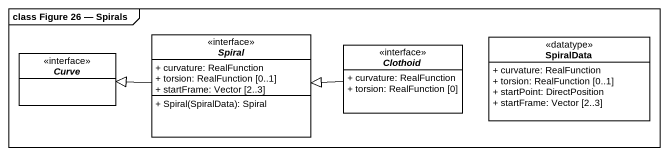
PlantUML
@startuml
mainframe class Figure 26 — Spirals
hide circle
hide empty members
skinparam classAttributeIconSize 0
interface Spiral {
  + curvature: RealFunction
  + torsion: RealFunction [0..1]
  + startFrame: Vector [2..3]
  + Spiral(SpiralData): Spiral
}
class SpiralData <<datatype>> {
  + curvature: RealFunction
  + torsion: RealFunction [0..1]
  + startPoint: DirectPosition
  + startFrame: Vector [2..3]
}
interface Curve
interface Clothoid {
  + curvature: RealFunction
  + torsion: RealFunction [0]
}
Spiral -left-|> Curve
Clothoid -left-|> Spiral
@enduml
